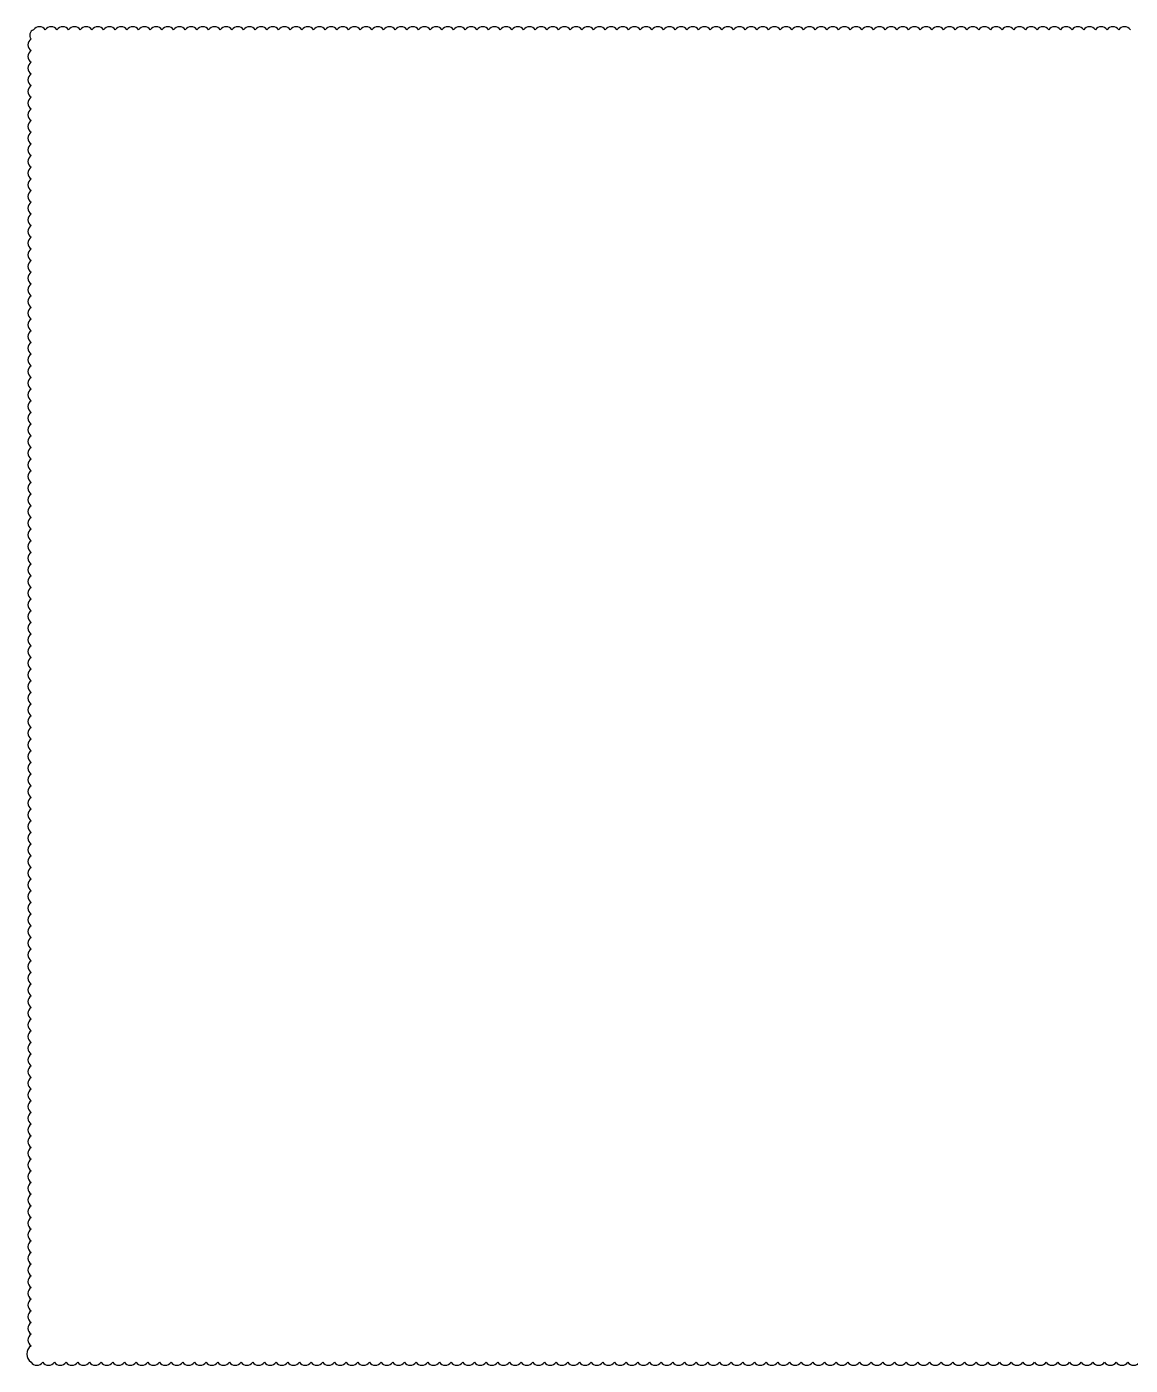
# Model space of a CAD drawing. Extents: x -15987 to 10579, y -10689 to -1189.
# Drawn here: x -10981 to -9562, y -4759 to -3039 of the extents above; entities that cross this region are included whole.
import ezdxf

# ---------------------------------------------------------------- set-up
doc = ezdxf.new("R2010")
doc.units = 0
doc.header["$LTSCALE"] = 25
doc.layers.add('PENA_6', color=6, linetype='Continuous')

msp = doc.modelspace()

# ---------------------------------------------------------------- linework, layer by layer
at = {"layer": 'PENA_6'}
msp.add_lwpolyline([(-9561.89, -3042.45, 0.5205671), (-9576.89, -3042.45, 0.5205671), (-9591.89, -3042.45, 0.5205671), (-9606.89, -3042.45, 0.5205671), (-9621.89, -3042.45, 0.5205671), (-9636.89, -3042.45, 0.5205671), (-9651.89, -3042.45, 0.5205671), (-9666.89, -3042.45, 0.5205671), (-9681.89, -3042.45, 0.5205671), (-9696.89, -3042.45, 0.5205671), (-9711.89, -3042.45, 0.5205671), (-9726.89, -3042.45, 0.5205671), (-9741.89, -3042.45, 0.5205671), (-9756.89, -3042.45, 0.5205671), (-9771.89, -3042.45, 0.5205671), (-9786.89, -3042.45, 0.5205671), (-9801.89, -3042.45, 0.5205671), (-9816.89, -3042.45, 0.5205671), (-9831.89, -3042.45, 0.5205671), (-9846.89, -3042.45, 0.5205671), (-9861.89, -3042.45, 0.5205671), (-9876.89, -3042.45, 0.5205671), (-9891.89, -3042.45, 0.5205671), (-9906.89, -3042.45, 0.5205671), (-9921.89, -3042.45, 0.5205671), (-9936.89, -3042.45, 0.5205671), (-9951.89, -3042.45, 0.5205671), (-9966.89, -3042.45, 0.5205671), (-9981.89, -3042.45, 0.5205671), (-9996.89, -3042.45, 0.5205671), (-10011.89, -3042.45, 0.5205671), (-10026.89, -3042.45, 0.5205671), (-10041.89, -3042.45, 0.5205671), (-10056.89, -3042.45, 0.5205671), (-10071.89, -3042.45, 0.5205671), (-10086.89, -3042.45, 0.5205671), (-10101.89, -3042.45, 0.5205671), (-10116.89, -3042.45, 0.5205671), (-10131.89, -3042.45, 0.5205671), (-10146.89, -3042.45, 0.5205671), (-10161.89, -3042.45, 0.5205671), (-10176.89, -3042.45, 0.5205671), (-10191.89, -3042.45, 0.5205671), (-10206.89, -3042.45, 0.5205671), (-10221.89, -3042.45, 0.5205671), (-10236.89, -3042.45, 0.5205671), (-10251.89, -3042.45, 0.5205671), (-10266.89, -3042.45, 0.5205671), (-10281.89, -3042.45, 0.5205671), (-10296.89, -3042.45, 0.5205671), (-10311.89, -3042.45, 0.5205671), (-10326.89, -3042.45, 0.5205671), (-10341.89, -3042.45, 0.5205671), (-10356.89, -3042.45, 0.5205671), (-10371.89, -3042.45, 0.5205671), (-10386.89, -3042.45, 0.5205671), (-10401.89, -3042.45, 0.5205671), (-10416.89, -3042.45, 0.5205671), (-10431.89, -3042.45, 0.5205671), (-10446.89, -3042.45, 0.5205671), (-10461.89, -3042.45, 0.5205671), (-10476.89, -3042.45, 0.5205671), (-10491.89, -3042.45, 0.5205671), (-10506.89, -3042.45, 0.5205671), (-10521.89, -3042.45, 0.5205671), (-10536.89, -3042.45, 0.5205671), (-10551.89, -3042.45, 0.5205671), (-10566.89, -3042.45, 0.5205671), (-10581.89, -3042.45, 0.5205671), (-10596.89, -3042.45, 0.5205671), (-10611.89, -3042.45, 0.5205671), (-10626.89, -3042.45, 0.5205671), (-10641.89, -3042.45, 0.5205671), (-10656.89, -3042.45, 0.5205671), (-10671.89, -3042.45, 0.5205671), (-10686.89, -3042.45, 0.5205671), (-10701.89, -3042.45, 0.5205671), (-10716.89, -3042.45, 0.5205671), (-10731.89, -3042.45, 0.5205671), (-10746.89, -3042.45, 0.5205671), (-10761.89, -3042.45, 0.5205671), (-10776.89, -3042.45, 0.5205671), (-10791.89, -3042.45, 0.5205671), (-10806.89, -3042.45, 0.5205671), (-10821.89, -3042.45, 0.5205671), (-10836.89, -3042.45, 0.5205671), (-10851.89, -3042.45, 0.5205671), (-10866.89, -3042.45, 0.5205671), (-10881.89, -3042.45, 0.5205671), (-10896.89, -3042.45, 0.5205671), (-10911.89, -3042.45, 0.5205671), (-10926.89, -3042.45, 0.5205671), (-10941.89, -3042.45, 0.5205671), (-10956.89, -3042.45, 0.5205671), (-10971.89, -3042.45, 0.5205671), (-10975.13, -3054.21, 0.5205671), (-10975.13, -3069.21, 0.5205671), (-10975.13, -3084.21, 0.5205671), (-10975.13, -3099.21, 0.5205671), (-10975.13, -3114.21, 0.5205671), (-10975.13, -3129.21, 0.5205671), (-10975.13, -3144.21, 0.5205671), (-10975.13, -3159.21, 0.5205671), (-10975.13, -3174.21, 0.5205671), (-10975.13, -3189.21, 0.5205671), (-10975.13, -3204.21, 0.5205671), (-10975.13, -3219.21, 0.5205671), (-10975.13, -3234.21, 0.5205671), (-10975.13, -3249.21, 0.5205671), (-10975.13, -3264.21, 0.5205671), (-10975.13, -3279.21, 0.5205671), (-10975.13, -3294.21, 0.5205671), (-10975.13, -3309.21, 0.5205671), (-10975.13, -3324.21, 0.5205671), (-10975.13, -3339.21, 0.5205671), (-10975.13, -3354.21, 0.5205671), (-10975.13, -3369.21, 0.5205671), (-10975.13, -3384.21, 0.5205671), (-10975.13, -3399.21, 0.5205671), (-10975.13, -3414.21, 0.5205671), (-10975.13, -3429.21, 0.5205671), (-10975.13, -3444.21, 0.5205671), (-10975.13, -3459.21, 0.5205671), (-10975.13, -3474.21, 0.5205671), (-10975.13, -3489.21, 0.5205671), (-10975.13, -3504.21, 0.5205671), (-10975.13, -3519.21, 0.5205671), (-10975.13, -3534.21, 0.5205671), (-10975.13, -3549.21, 0.5205671), (-10975.13, -3564.21, 0.5205671), (-10975.13, -3579.21, 0.5205671), (-10975.13, -3594.21, 0.5205671), (-10975.13, -3609.21, 0.5205671), (-10975.13, -3624.21, 0.5205671), (-10975.13, -3639.21, 0.5205671), (-10975.13, -3654.21, 0.5205671), (-10975.13, -3669.21, 0.5205671), (-10975.13, -3684.21, 0.5205671), (-10975.13, -3699.21, 0.5205671), (-10975.13, -3714.21, 0.5205671), (-10975.13, -3729.21, 0.5205671), (-10975.13, -3744.21, 0.5205671), (-10975.13, -3759.21, 0.5205671), (-10975.13, -3774.21, 0.5205671), (-10975.13, -3789.21, 0.5205671), (-10975.13, -3804.21, 0.5205671), (-10975.13, -3819.21, 0.5205671), (-10975.13, -3834.21, 0.5205671), (-10975.13, -3849.21, 0.5205671), (-10975.13, -3864.21, 0.5205671), (-10975.13, -3879.21, 0.5205671), (-10975.13, -3894.21, 0.5205671), (-10975.13, -3909.21, 0.5205671), (-10975.13, -3924.21, 0.5205671), (-10975.13, -3939.21, 0.5205671), (-10975.13, -3954.21, 0.5205671), (-10975.13, -3969.21, 0.5205671), (-10975.13, -3984.21, 0.5205671), (-10975.13, -3999.21, 0.5205671), (-10975.13, -4014.21, 0.5205671), (-10975.13, -4029.21, 0.5205671), (-10975.13, -4044.21, 0.5205671), (-10975.13, -4059.21, 0.5205671), (-10975.13, -4074.21, 0.5205671), (-10975.13, -4089.21, 0.5205671), (-10975.13, -4104.21, 0.5205671), (-10975.13, -4119.21, 0.5205671), (-10975.13, -4134.21, 0.5205671), (-10975.13, -4149.21, 0.5205671), (-10975.13, -4164.21, 0.5205671), (-10975.13, -4179.21, 0.5205671), (-10975.13, -4194.21, 0.5205671), (-10975.13, -4209.21, 0.5205671), (-10975.13, -4224.21, 0.5205671), (-10975.13, -4239.21, 0.5205671), (-10975.13, -4254.21, 0.5205671), (-10975.13, -4269.21, 0.5205671), (-10975.13, -4284.21, 0.5205671), (-10975.13, -4299.21, 0.5205671), (-10975.13, -4314.21, 0.5205671), (-10975.13, -4329.21, 0.5205671), (-10975.13, -4344.21, 0.5205671), (-10975.13, -4359.21, 0.5205671), (-10975.13, -4374.21, 0.5205671), (-10975.13, -4389.21, 0.5205671), (-10975.13, -4404.21, 0.5205671), (-10975.13, -4419.21, 0.5205671), (-10975.13, -4434.21, 0.5205671), (-10975.13, -4449.21, 0.5205671), (-10975.13, -4464.21, 0.5205671), (-10975.13, -4479.21, 0.5205671), (-10975.13, -4494.21, 0.5205671), (-10975.13, -4509.21, 0.5205671), (-10975.13, -4524.21, 0.5205671), (-10975.13, -4539.21, 0.5205671), (-10975.13, -4554.21, 0.5205671), (-10975.13, -4569.21, 0.5205671), (-10975.13, -4584.21, 0.5205671), (-10975.13, -4599.21, 0.5205671), (-10975.13, -4614.21, 0.5205671), (-10975.13, -4629.21, 0.5205671), (-10975.13, -4644.21, 0.5205671), (-10975.13, -4659.21, 0.5205671), (-10975.13, -4674.21, 0.5205671), (-10975.13, -4689.21, 0.5205671), (-10975.13, -4704.21, 0.5205671), (-10975.13, -4719.21, 0.5205671), (-10975.13, -4734.21, 0.5205671), (-10975.13, -4755.22, 0.5205671), (-10960.13, -4755.22, 0.5205671), (-10945.13, -4755.22, 0.5205671), (-10930.13, -4755.22, 0.5205671), (-10915.13, -4755.22, 0.5205671), (-10900.13, -4755.22, 0.5205671), (-10885.13, -4755.22, 0.5205671), (-10870.13, -4755.22, 0.5205671), (-10855.13, -4755.22, 0.5205671), (-10840.13, -4755.22, 0.5205671), (-10825.13, -4755.22, 0.5205671), (-10810.13, -4755.22, 0.5205671), (-10795.13, -4755.22, 0.5205671), (-10780.13, -4755.22, 0.5205671), (-10765.13, -4755.22, 0.5205671), (-10750.13, -4755.22, 0.5205671), (-10735.13, -4755.22, 0.5205671), (-10720.13, -4755.22, 0.5205671), (-10705.13, -4755.22, 0.5205671), (-10690.13, -4755.22, 0.5205671), (-10675.13, -4755.22, 0.5205671), (-10660.13, -4755.22, 0.5205671), (-10645.13, -4755.22, 0.5205671), (-10630.13, -4755.22, 0.5205671), (-10615.13, -4755.22, 0.5205671), (-10600.13, -4755.22, 0.5205671), (-10585.13, -4755.22, 0.5205671), (-10570.13, -4755.22, 0.5205671), (-10555.13, -4755.22, 0.5205671), (-10540.13, -4755.22, 0.5205671), (-10525.13, -4755.22, 0.5205671), (-10510.13, -4755.22, 0.5205671), (-10495.13, -4755.22, 0.5205671), (-10480.13, -4755.22, 0.5205671), (-10465.13, -4755.22, 0.5205671), (-10450.13, -4755.22, 0.5205671), (-10435.13, -4755.22, 0.5205671), (-10420.13, -4755.22, 0.5205671), (-10405.13, -4755.22, 0.5205671), (-10390.13, -4755.22, 0.5205671), (-10375.13, -4755.22, 0.5205671), (-10360.13, -4755.22, 0.5205671), (-10345.13, -4755.22, 0.5205671), (-10330.13, -4755.22, 0.5205671), (-10315.13, -4755.22, 0.5205671), (-10300.13, -4755.22, 0.5205671), (-10285.13, -4755.22, 0.5205671), (-10270.13, -4755.22, 0.5205671), (-10255.13, -4755.22, 0.5205671), (-10240.13, -4755.22, 0.5205671), (-10225.13, -4755.22, 0.5205671), (-10210.13, -4755.22, 0.5205671), (-10195.13, -4755.22, 0.5205671), (-10180.13, -4755.22, 0.5205671), (-10165.13, -4755.22, 0.5205671), (-10150.13, -4755.22, 0.5205671), (-10135.13, -4755.22, 0.5205671), (-10120.13, -4755.22, 0.5205671), (-10105.13, -4755.22, 0.5205671), (-10090.13, -4755.22, 0.5205671), (-10075.13, -4755.22, 0.5205671), (-10060.13, -4755.22, 0.5205671), (-10045.13, -4755.22, 0.5205671), (-10030.13, -4755.22, 0.5205671), (-10015.13, -4755.22, 0.5205671), (-10000.13, -4755.22, 0.5205671), (-9985.13, -4755.22, 0.5205671), (-9970.13, -4755.22, 0.5205671), (-9955.13, -4755.22, 0.5205671), (-9940.13, -4755.22, 0.5205671), (-9925.13, -4755.22, 0.5205671), (-9910.13, -4755.22, 0.5205671), (-9895.13, -4755.22, 0.5205671), (-9880.13, -4755.22, 0.5205671), (-9865.13, -4755.22, 0.5205671), (-9850.13, -4755.22, 0.5205671), (-9835.13, -4755.22, 0.5205671), (-9820.13, -4755.22, 0.5205671), (-9805.13, -4755.22, 0.5205671), (-9790.13, -4755.22, 0.5205671), (-9775.13, -4755.22, 0.5205671), (-9760.13, -4755.22, 0.5205671), (-9745.13, -4755.22, 0.5205671), (-9730.13, -4755.22, 0.5205671), (-9715.13, -4755.22, 0.5205671), (-9700.13, -4755.22, 0.5205671), (-9685.13, -4755.22, 0.5205671), (-9670.13, -4755.22, 0.5205671), (-9655.13, -4755.22, 0.5205671), (-9640.13, -4755.22, 0.5205671), (-9625.13, -4755.22, 0.5205671), (-9610.13, -4755.22, 0.5205671), (-9595.13, -4755.22, 0.5205671), (-9580.13, -4755.22, 0.5205671), (-9565.13, -4755.22, 0.5205671), (-9550.13, -4755.22, 0.5205671)], format="xyb", dxfattribs=at)

doc.saveas('drawing.dxf')
